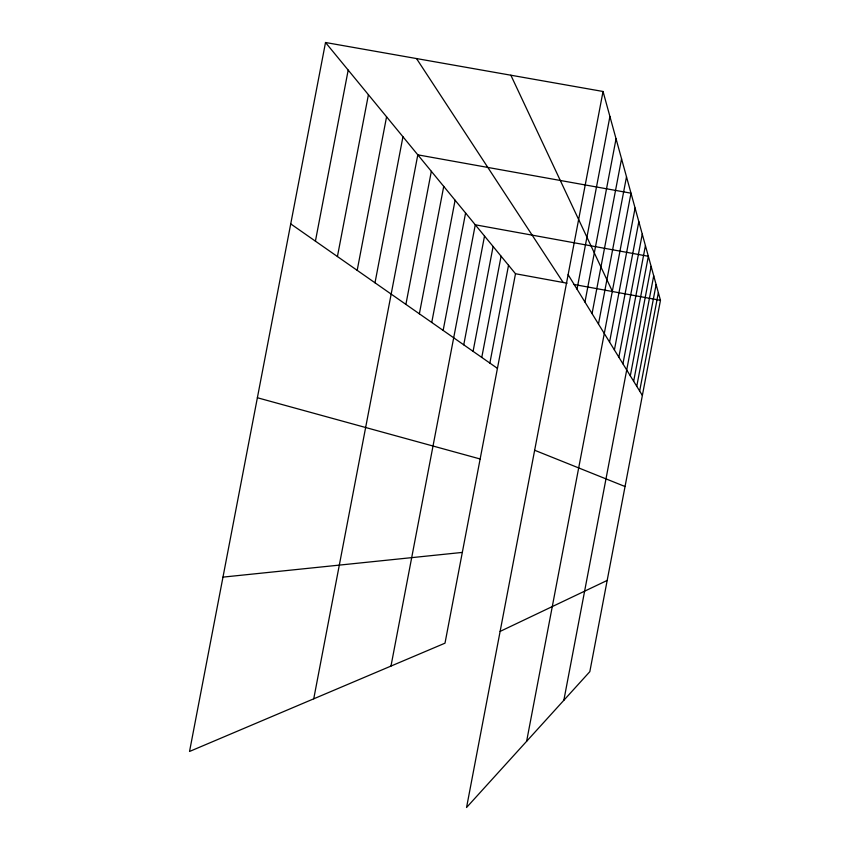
<?xml version="1.0" encoding="UTF-8"?>
<svg xmlns="http://www.w3.org/2000/svg" width="850" height="850" viewBox="0 0 850 850"><rect width="100%" height="100%" fill="white"/><g stroke="black" fill="none" stroke-linecap="round" stroke-linejoin="round"><path stroke-width="1.27" d="M563.847 700.283L648.348 256.275L475.277 224.793L390.979 666.071M630.307 375.828L651.132 266.411M633.654 381.267L653.714 275.814M636.756 386.314L656.115 284.559M639.657 391.032L658.357 292.708M603.043 91.481L660.461 300.326L589.826 671.659L466.554 807.5L603.043 91.481L325.518 42.5L189.539 751.464L444.996 643.174L515.493 273.743L325.518 42.5M315.414 241.145L348.192 70.104M337.418 256.53L368.422 94.722M357.181 270.332L386.569 116.822M374.999 282.795L402.953 136.754M313.735 698.817L417.807 154.838L630.997 193.184L526.628 741.306M405.896 304.385L431.343 171.317M419.369 313.799L443.732 186.394M431.747 322.447L455.101 200.239M443.147 330.416L465.587 212.989M463.749 344.824L484.521 236.045M473.078 351.348L493.106 246.489M481.769 357.414L501.086 256.211M489.866 363.067L508.534 265.274M577.023 289.159L609.918 116.514M584.949 302.058L616.048 138.816M592.057 313.618L621.552 158.812M598.474 324.041L626.503 176.843M609.567 342.093L635.088 208.059M614.401 349.956L638.828 221.659M618.843 357.181L642.26 234.143M622.933 363.821L645.426 245.65M500.119 631.412L607.176 580.433M222.987 577.118L462.315 552.415M515.493 273.743L567.056 283.199M573.548 284.389L660.461 300.326M257.38 397.747L480.144 458.979M534.65 450.256L625.037 486.519M290.732 223.901L497.431 368.369M416.511 58.554L563.168 282.487M568.119 274.678L642.366 395.431M510.861 75.214L612.457 291.529"/></g></svg>
